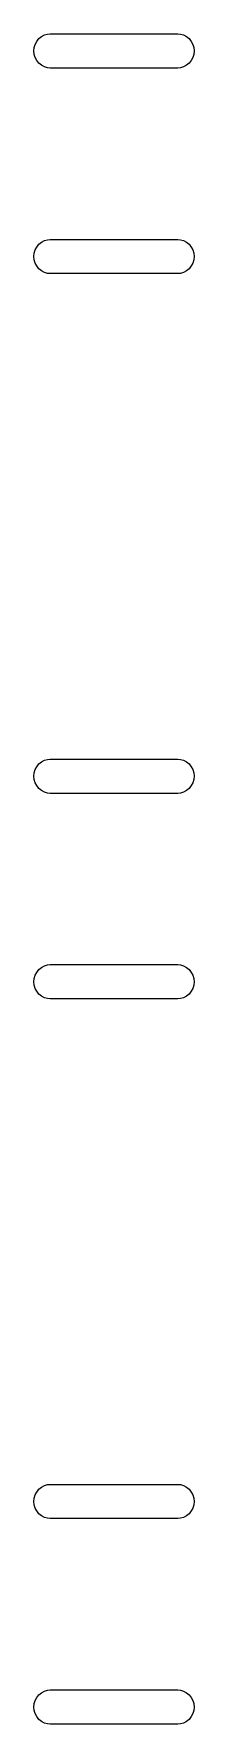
# Model space of a CAD drawing. Extents: x 47 to 252, y -139 to -48.
# Drawn here: x 239.99 to 240.55, y -110.78 to -104.86 of the extents above; entities that cross this region are included whole.
import ezdxf

# ---------------------------------------------------------------- set-up
doc = ezdxf.new("R2010")
doc.units = 0
doc.layers.add('BLACK', color=7, linetype='CONTINUOUS')

msp = doc.modelspace()

# ---------------------------------------------------------------- linework, layer by layer
at = {"layer": 'BLACK', "linetype": 'CONTINUOUS'}
for p, q in [((239.991, -104.908), (239.994, -104.897)), ((239.994, -104.897), (240, -104.887)), ((240, -104.887), (240.007, -104.877)), ((240.007, -104.877), (240.017, -104.87)), ((240.017, -104.87), (240.027, -104.864)), ((240.027, -104.864), (240.038, -104.861)), ((240.038, -104.861), (240.047, -104.86)), ((240.047, -104.86), (240.493, -104.86)), ((240.493, -104.86), (240.502, -104.861)), ((240.502, -104.861), (240.513, -104.864)), ((240.513, -104.864), (240.523, -104.87)), ((240.523, -104.87), (240.533, -104.877)), ((240.533, -104.877), (240.54, -104.887)), ((240.54, -104.887), (240.546, -104.897)), ((240.546, -104.897), (240.549, -104.908)), ((239.99, -104.92), (239.991, -104.908)), ((239.991, -104.932), (239.99, -104.92)), ((239.994, -104.943), (239.991, -104.932)), ((240, -104.953), (239.994, -104.943)), ((240.007, -104.963), (240, -104.953)), ((240.54, -104.953), (240.533, -104.963)), ((240.546, -104.943), (240.54, -104.953)), ((240.549, -104.932), (240.546, -104.943)), ((240.549, -104.908), (240.55, -104.92)), ((240.55, -104.92), (240.549, -104.932)), ((240.017, -104.97), (240.007, -104.963)), ((240.027, -104.976), (240.017, -104.97)), ((240.038, -104.979), (240.027, -104.976)), ((240.047, -104.98), (240.038, -104.979)), ((240.493, -104.98), (240.047, -104.98)), ((240.502, -104.979), (240.493, -104.98)), ((240.513, -104.976), (240.502, -104.979)), ((240.523, -104.97), (240.513, -104.976)), ((240.533, -104.963), (240.523, -104.97)), ((239.994, -105.617), (240, -105.607)), ((240, -105.607), (240.007, -105.597)), ((240.007, -105.597), (240.017, -105.59)), ((240.017, -105.59), (240.027, -105.584)), ((240.027, -105.584), (240.038, -105.581)), ((240.038, -105.581), (240.047, -105.58)), ((240.047, -105.58), (240.493, -105.58)), ((240.493, -105.58), (240.502, -105.581)), ((240.502, -105.581), (240.513, -105.584)), ((240.513, -105.584), (240.523, -105.59)), ((240.523, -105.59), (240.533, -105.597)), ((240.533, -105.597), (240.54, -105.607)), ((240.54, -105.607), (240.546, -105.617)), ((239.99, -105.64), (239.991, -105.628)), ((239.991, -105.652), (239.99, -105.64)), ((239.991, -105.628), (239.994, -105.617)), ((239.994, -105.663), (239.991, -105.652)), ((240, -105.673), (239.994, -105.663)), ((240.546, -105.663), (240.54, -105.673)), ((240.546, -105.617), (240.549, -105.628)), ((240.549, -105.652), (240.546, -105.663)), ((240.549, -105.628), (240.55, -105.64)), ((240.55, -105.64), (240.549, -105.652)), ((240.007, -105.683), (240, -105.673)), ((240.017, -105.69), (240.007, -105.683)), ((240.027, -105.696), (240.017, -105.69)), ((240.038, -105.699), (240.027, -105.696)), ((240.047, -105.7), (240.038, -105.699)), ((240.493, -105.7), (240.047, -105.7)), ((240.502, -105.699), (240.493, -105.7)), ((240.513, -105.696), (240.502, -105.699)), ((240.523, -105.69), (240.513, -105.696)), ((240.533, -105.683), (240.523, -105.69)), ((240.54, -105.673), (240.533, -105.683)), ((239.99, -107.46), (239.991, -107.448)), ((239.991, -107.448), (239.994, -107.437)), ((239.994, -107.437), (240, -107.427)), ((240, -107.427), (240.007, -107.417)), ((240.007, -107.417), (240.017, -107.41)), ((240.017, -107.41), (240.027, -107.404)), ((240.027, -107.404), (240.038, -107.401)), ((240.038, -107.401), (240.047, -107.4)), ((240.047, -107.4), (240.493, -107.4)), ((240.493, -107.4), (240.502, -107.401)), ((240.502, -107.401), (240.513, -107.404)), ((240.513, -107.404), (240.523, -107.41)), ((240.523, -107.41), (240.533, -107.417)), ((240.533, -107.417), (240.54, -107.427)), ((240.54, -107.427), (240.546, -107.437)), ((240.546, -107.437), (240.549, -107.448)), ((240.549, -107.448), (240.55, -107.46)), ((239.991, -107.472), (239.99, -107.46)), ((239.994, -107.483), (239.991, -107.472)), ((240, -107.493), (239.994, -107.483)), ((240.007, -107.503), (240, -107.493)), ((240.017, -107.51), (240.007, -107.503)), ((240.533, -107.503), (240.523, -107.51)), ((240.54, -107.493), (240.533, -107.503)), ((240.546, -107.483), (240.54, -107.493)), ((240.549, -107.472), (240.546, -107.483)), ((240.55, -107.46), (240.549, -107.472)), ((240.027, -107.516), (240.017, -107.51)), ((240.038, -107.519), (240.027, -107.516)), ((240.047, -107.52), (240.038, -107.519)), ((240.493, -107.52), (240.047, -107.52)), ((240.502, -107.519), (240.493, -107.52)), ((240.513, -107.516), (240.502, -107.519)), ((240.523, -107.51), (240.513, -107.516)), ((239.991, -108.168), (239.994, -108.157)), ((239.994, -108.157), (240, -108.147)), ((240, -108.147), (240.007, -108.137)), ((240.007, -108.137), (240.017, -108.13)), ((240.017, -108.13), (240.027, -108.124)), ((240.027, -108.124), (240.038, -108.121)), ((240.038, -108.121), (240.047, -108.12)), ((240.047, -108.12), (240.493, -108.12)), ((240.493, -108.12), (240.502, -108.121)), ((240.502, -108.121), (240.513, -108.124)), ((240.513, -108.124), (240.523, -108.13)), ((240.523, -108.13), (240.533, -108.137)), ((240.533, -108.137), (240.54, -108.147)), ((240.54, -108.147), (240.546, -108.157)), ((240.546, -108.157), (240.549, -108.168)), ((239.99, -108.18), (239.991, -108.168)), ((239.991, -108.192), (239.99, -108.18)), ((239.994, -108.203), (239.991, -108.192)), ((240, -108.213), (239.994, -108.203)), ((240.007, -108.223), (240, -108.213)), ((240.54, -108.213), (240.533, -108.223)), ((240.546, -108.203), (240.54, -108.213)), ((240.549, -108.192), (240.546, -108.203)), ((240.549, -108.168), (240.55, -108.18)), ((240.55, -108.18), (240.549, -108.192)), ((240.017, -108.23), (240.007, -108.223)), ((240.027, -108.236), (240.017, -108.23)), ((240.038, -108.239), (240.027, -108.236)), ((240.047, -108.24), (240.038, -108.239)), ((240.493, -108.24), (240.047, -108.24)), ((240.502, -108.239), (240.493, -108.24)), ((240.513, -108.236), (240.502, -108.239)), ((240.523, -108.23), (240.513, -108.236)), ((240.533, -108.223), (240.523, -108.23)), ((239.99, -110), (239.991, -109.988)), ((239.991, -109.988), (239.994, -109.977)), ((239.994, -109.977), (240, -109.967)), ((240, -109.967), (240.007, -109.957)), ((240.007, -109.957), (240.017, -109.95)), ((240.017, -109.95), (240.027, -109.944)), ((240.027, -109.944), (240.038, -109.941)), ((240.038, -109.941), (240.047, -109.94)), ((240.047, -109.94), (240.493, -109.94)), ((240.493, -109.94), (240.502, -109.941)), ((240.502, -109.941), (240.513, -109.944)), ((240.513, -109.944), (240.523, -109.95)), ((240.523, -109.95), (240.533, -109.957)), ((240.533, -109.957), (240.54, -109.967)), ((240.54, -109.967), (240.546, -109.977)), ((240.546, -109.977), (240.549, -109.988)), ((240.549, -109.988), (240.55, -110)), ((239.991, -110.012), (239.99, -110)), ((239.994, -110.023), (239.991, -110.012)), ((240, -110.033), (239.994, -110.023)), ((240.007, -110.043), (240, -110.033)), ((240.017, -110.05), (240.007, -110.043)), ((240.027, -110.056), (240.017, -110.05)), ((240.523, -110.05), (240.513, -110.056)), ((240.533, -110.043), (240.523, -110.05)), ((240.54, -110.033), (240.533, -110.043)), ((240.546, -110.023), (240.54, -110.033)), ((240.549, -110.012), (240.546, -110.023)), ((240.55, -110), (240.549, -110.012)), ((240.038, -110.059), (240.027, -110.056)), ((240.047, -110.06), (240.038, -110.059)), ((240.493, -110.06), (240.047, -110.06)), ((240.502, -110.059), (240.493, -110.06)), ((240.513, -110.056), (240.502, -110.059)), ((239.991, -110.708), (239.994, -110.697)), ((239.994, -110.697), (240, -110.687)), ((240, -110.687), (240.007, -110.677)), ((240.007, -110.677), (240.017, -110.67)), ((240.017, -110.67), (240.027, -110.664)), ((240.027, -110.664), (240.038, -110.661)), ((240.038, -110.661), (240.047, -110.66)), ((240.047, -110.66), (240.493, -110.66)), ((240.493, -110.66), (240.502, -110.661)), ((240.502, -110.661), (240.513, -110.664)), ((240.513, -110.664), (240.523, -110.67)), ((240.523, -110.67), (240.533, -110.677)), ((240.533, -110.677), (240.54, -110.687)), ((240.54, -110.687), (240.546, -110.697)), ((240.546, -110.697), (240.549, -110.708)), ((239.99, -110.72), (239.991, -110.708)), ((239.991, -110.732), (239.99, -110.72)), ((239.994, -110.743), (239.991, -110.732)), ((240, -110.753), (239.994, -110.743)), ((240.007, -110.763), (240, -110.753)), ((240.017, -110.77), (240.007, -110.763)), ((240.533, -110.763), (240.523, -110.77)), ((240.54, -110.753), (240.533, -110.763)), ((240.546, -110.743), (240.54, -110.753)), ((240.549, -110.732), (240.546, -110.743)), ((240.549, -110.708), (240.55, -110.72)), ((240.55, -110.72), (240.549, -110.732)), ((240.027, -110.776), (240.017, -110.77)), ((240.038, -110.779), (240.027, -110.776)), ((240.047, -110.78), (240.038, -110.779)), ((240.493, -110.78), (240.047, -110.78)), ((240.502, -110.779), (240.493, -110.78)), ((240.513, -110.776), (240.502, -110.779)), ((240.523, -110.77), (240.513, -110.776))]:
    msp.add_line(p, q, dxfattribs=at)

doc.saveas('drawing.dxf')
